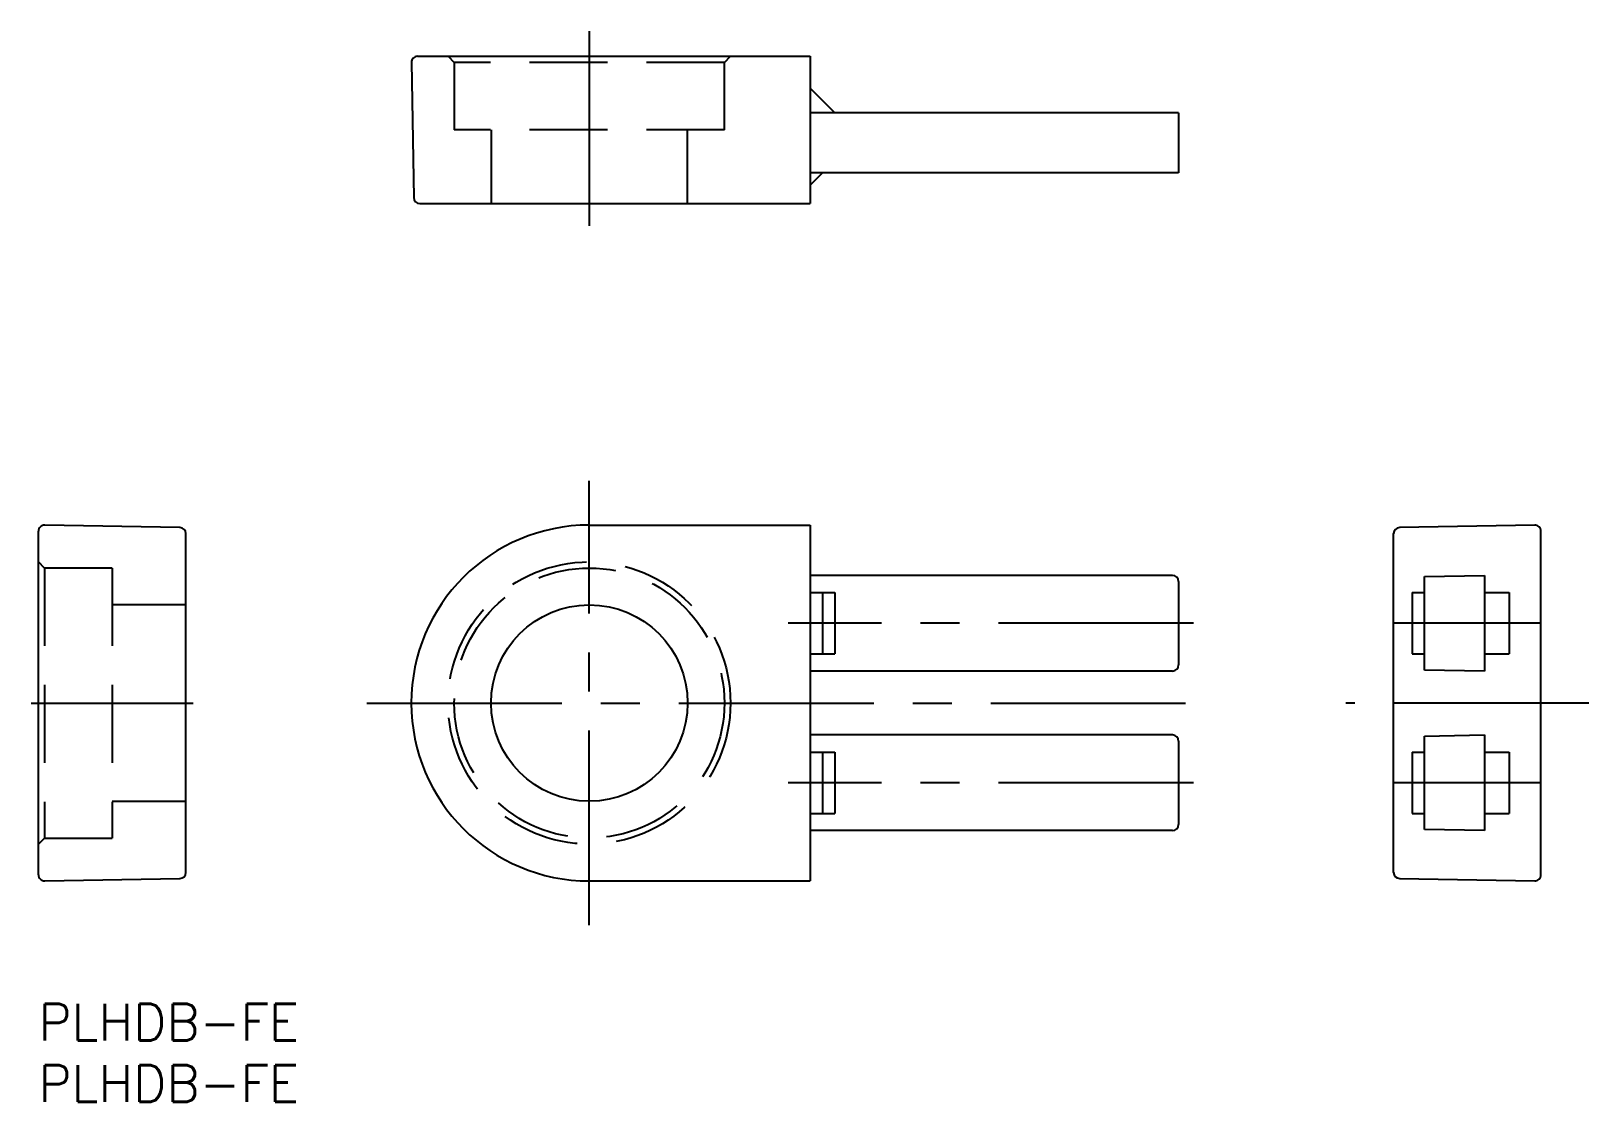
# Model space of a CAD drawing. Extents: x -1 to 126, y -8 to 79.
import ezdxf

# ---------------------------------------------------------------- set-up
doc = ezdxf.new("R2010")
doc.units = 0
doc.header["$LTSCALE"] = 0.5
doc.linetypes.add('CENTER', pattern=[50.8, 31.75, -6.35, 6.35, -6.35])
doc.linetypes.add('DASHED', pattern=[19.05, 12.7, -6.35])
for name, color, linetype in [('MSM_CENTER', 1, 'CENTER'), ('MSM_CONTINUOUS', 7, 'CONTINUOUS'), ('MSM_DASHED', 4, 'DASHED'), ('MSM_PART_NUMBER', 7, 'CONTINUOUS')]:
    doc.layers.add(name, color=color, linetype=linetype)
doc.styles.get("Standard").update_dxf_attribs({"font": 'txt.shx', "height": 3, "bigfont": 'bigfont.shx'})

msp = doc.modelspace()

# ---------------------------------------------------------------- linework, layer by layer
at = {"layer": 'MSM_CENTER'}
for p, q in [((44.86, 79.25), (44.86, 62.45)), ((44.86, 6.39), (44.86, 42.61)), ((94.06, 31), (61.05, 31)), ((122.37, 31), (110.37, 31)), ((-0.6, 24.5), (12.6, 24.5)), ((26.75, 24.5), (94.65, 24.5)), ((126.27, 24.5), (106.47, 24.5)), ((94.06, 18), (61.05, 18)), ((122.37, 18), (110.37, 18))]:
    msp.add_line(p, q, dxfattribs=at)
at = {"layer": 'MSM_CONTINUOUS'}
for p, q in [((30.37, 76.69), (30.56, 65.69)), ((30.87, 77.2), (62.86, 77.2)), ((62.86, 77.2), (62.86, 65.2)), ((64.86, 72.6), (62.86, 74.6)), ((92.86, 72.6), (62.86, 72.6)), ((92.86, 72.6), (92.86, 67.7)), ((62.86, 66.7), (63.86, 67.7)), ((92.86, 67.7), (62.86, 67.7)), ((31.06, 65.2), (62.86, 65.2)), ((0, 10.51), (0, 38.49)), ((11.51, 38.8), (0.51, 38.99)), ((12, 10.7), (12, 38.3)), ((44.86, 39), (62.86, 39)), ((62.86, 39), (62.86, 10)), ((110.37, 10.7), (110.37, 38.3)), ((121.86, 38.99), (110.86, 38.8)), ((122.37, 10.51), (122.37, 38.49)), ((92.36, 34.9), (62.86, 34.9)), ((92.86, 34.4), (92.86, 27.6)), ((112.87, 34.81), (117.77, 34.9)), ((112.87, 27.19), (112.87, 34.81)), ((117.77, 34.9), (117.77, 27.1)), ((62.86, 33.5), (63.86, 33.5)), ((63.86, 33.5), (63.86, 28.5)), ((111.87, 33.5), (112.87, 33.5)), ((111.87, 33.5), (111.87, 28.5)), ((117.77, 33.5), (119.77, 33.5)), ((119.77, 33.5), (119.77, 28.5)), ((62.86, 28.5), (63.86, 28.5)), ((111.87, 28.5), (112.87, 28.5)), ((117.77, 28.5), (119.77, 28.5)), ((92.36, 27.1), (62.86, 27.1)), ((117.77, 27.1), (112.87, 27.19)), ((92.36, 21.9), (62.86, 21.9)), ((112.87, 21.81), (117.77, 21.9)), ((112.87, 14.19), (112.87, 21.81)), ((117.77, 21.9), (117.77, 14.1)), ((62.86, 20.5), (63.86, 20.5)), ((63.86, 20.5), (63.86, 15.5)), ((92.86, 21.4), (92.86, 14.6)), ((111.87, 20.5), (112.87, 20.5)), ((111.87, 20.5), (111.87, 15.5)), ((117.77, 20.5), (119.77, 20.5)), ((119.77, 20.5), (119.77, 15.5)), ((62.86, 15.5), (63.86, 15.5)), ((111.87, 15.5), (112.87, 15.5)), ((117.77, 15.5), (119.77, 15.5)), ((92.36, 14.1), (62.86, 14.1)), ((117.77, 14.1), (112.87, 14.19)), ((0.51, 10.01), (11.51, 10.2)), ((110.86, 10.2), (121.86, 10.01)), ((44.86, 10), (62.86, 10))]:
    msp.add_line(p, q, dxfattribs=at)
msp.add_circle((44.86, 24.5), 8, dxfattribs=at)
for centre, radius, start, end in [((30.87, 76.7), 0.5, 90, 181), ((31.06, 65.7), 0.5, 181, 270), ((0.5, 38.49), 0.5, 89, 180), ((11.5, 38.3), 0.5, 0, 89), ((44.86, 24.5), 14.5, 90, 270), ((110.87, 38.3), 0.5, 91, 180), ((121.87, 38.49), 0.5, 0, 91), ((92.36, 34.4), 0.5, 0, 90), ((92.36, 27.6), 0.5, 270, 0), ((92.36, 21.4), 0.5, 0, 90), ((92.36, 14.6), 0.5, 270, 0), ((0.5, 10.51), 0.5, 180, 271), ((11.5, 10.7), 0.5, 271, 0), ((110.87, 10.7), 0.5, 180, 269), ((121.87, 10.51), 0.5, 269, 0)]:
    msp.add_arc(centre, radius, start, end, dxfattribs=at)
at = {"layer": 'MSM_DASHED'}
for p, q in [((33.36, 77.2), (33.86, 76.7)), ((33.86, 76.7), (33.86, 71.2)), ((55.86, 76.7), (33.86, 76.7)), ((55.86, 76.7), (56.36, 77.2)), ((55.86, 71.2), (55.86, 76.7)), ((55.86, 71.2), (33.86, 71.2)), ((36.86, 71.2), (36.86, 65.2)), ((52.86, 65.2), (52.86, 71.2)), ((0.5, 35.5), (0, 36)), ((6, 35.5), (0.5, 35.5)), ((0.5, 35.5), (0.5, 13.5)), ((6, 35.5), (6, 13.5)), ((63.86, 33.5), (64.86, 33.5)), ((64.86, 33.5), (64.86, 28.5)), ((12, 32.5), (6, 32.5)), ((63.86, 28.5), (64.86, 28.5)), ((63.86, 20.5), (64.86, 20.5)), ((64.86, 20.5), (64.86, 15.5)), ((6, 16.5), (12, 16.5)), ((63.86, 15.5), (64.86, 15.5)), ((0, 13), (0.5, 13.5)), ((0.5, 13.5), (6, 13.5))]:
    msp.add_line(p, q, dxfattribs=at)
for radius in [11.5, 11]:
    msp.add_circle((44.86, 24.5), radius, dxfattribs=at)

# ---------------------------------------------------------------- texts
at = {"layer": 'MSM_PART_NUMBER'}
for p in [(0, -3), (0, -8)]:
    msp.add_text('PLHDB-FE', height=3, dxfattribs=at).set_placement(p)

doc.saveas('drawing.dxf')
